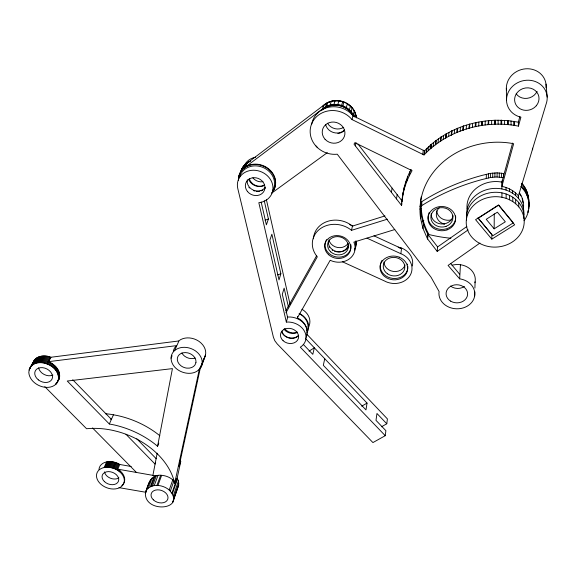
<?xml version="1.0" encoding="UTF-8"?>
<svg xmlns="http://www.w3.org/2000/svg" width="576" height="576" viewBox="0 0 576 576"><rect width="100%" height="100%" fill="white"/><g stroke="black" fill="none" stroke-linecap="round" stroke-linejoin="round"><path stroke-width="0.86" d="M498.125 124.207L498.125 120.247L508.126 120.622L518.321 122.162L518.458 126.137C484.898 119.462 447.746 129.946 424.001 154.951L351.958 119.534A23.63 21.737 16.6 0 0 322.33 112.774A23.63 21.737 16.6 0 0 311.407 138.542A23.63 21.737 16.6 0 0 337.255 154.21L431.107 277.322L439.085 291.557A17.957 15.091 2.2 0 0 453.218 308.448L454.363 308.628A17.957 15.091 2.2 0 0 474.574 296.503A17.957 15.091 2.2 0 0 460.519 278.978L459.677 278.842L448.078 265.421L479.952 243.065M497.095 172.85L503.568 173.491L503.604 177.667L497.088 177.019L497.095 172.85L490.586 173.354L482.393 175.306A194.969 158.191 -2.4 0 0 421.726 201.701L421.222 205.949A75.542 66.168 -4.5 0 0 428.976 234.533A141.566 130.637 -7.8 0 0 450.9 238.248M494.165 228.838L486.23 219.298L497.383 212.184L505.31 221.803L494.165 228.838L494.258 213.797M494.87 124.222L494.892 120.269L498.125 120.247M421.222 205.949A196.193 158.753 -2.2 0 1 482.285 179.474L490.536 177.516L494.892 177.055L494.921 172.894M495.187 124.207L495.209 120.247M494.546 124.229L494.892 120.269M491.825 239.126L475.567 219.679L498.413 205.034L514.663 224.813L491.825 239.126L491.868 234.547L477.95 217.865M492.703 177.228L492.746 173.059M238.378 180.382C238.183 175.205 240.948 170.107 245.326 167.35L247.277 162.641L250.322 161.071L250.164 161.46M490.536 177.516L490.586 173.354M491.616 124.423L491.666 120.463L494.575 120.269M488.383 177.934L488.455 173.772M356.098 243.482L356.076 244.519L355.99 240.97L356.098 243.482L356.184 243.05M488.369 124.639L488.441 120.679L491.666 120.463M488.686 124.596L488.75 120.643M486.274 178.481L486.353 174.312M488.052 124.654L488.441 120.679M485.143 125.028L485.23 121.068L488.124 120.701M528.948 206.921C529.315 198.49 527.846 189.454 521.64 183.226L521.791 187.452C530.366 196.193 531.36 210.917 524.016 220.716M58.457 378.526C59.594 363.377 30.715 354.953 28.8 372.427C29.354 380.174 36.691 385.79 43.906 387.108C47.405 387.734 51.214 387.41 54.266 385.481C57.866 383.652 57.989 379.368 59.659 376.279C59.911 369.497 54.259 363.982 48.312 361.692L176.609 345.629A15.862 12.506 20.6 0 0 173.304 351.252M481.601 125.474L481.723 121.522L485.23 121.068M481.918 125.431L482.033 121.478M482.227 125.374L482.342 121.421M474.646 296.143L474.79 291.658M474.905 288.072L475.106 281.794M478.728 126.014L478.865 122.054L481.723 121.522M475.848 126.54L476.006 122.58L478.865 122.054M475.236 126.67L475.394 122.71L476.006 122.58M475.546 126.612L475.704 122.652M472.406 127.382L472.586 123.422L475.394 122.71M469.274 128.167L469.476 124.2L472.586 123.422M469.577 128.074L469.778 124.106M145.39 493.38C144.9 513.806 187.61 509.89 169.056 489.881A14.537 10.44 18.7 0 0 158.774 485.525C153.317 484.74 146.146 487.159 145.39 493.38C148.162 483.934 150.782 473.494 162.475 475.409A14.378 10.404 18.7 0 1 172.649 479.729L175.486 482.904L176.35 478.519M468.972 128.239L469.476 124.2M459.677 278.842L460.433 264.73M466.207 129.11L466.43 125.15L469.174 124.279M402.494 196.661C404.114 187.51 407.419 178.697 412.078 170.662L354.866 142.69L354.017 144.158L401.566 205.459C402.358 192.982 405.036 180.403 411.127 169.38M403.135 192.42L402.206 201.182L357.955 144.007M463.442 129.967L463.68 126L466.43 125.15M462.852 130.176L463.097 126.209L463.68 126M463.147 130.082L463.392 126.115M460.159 131.206L460.426 127.238L463.097 126.209M457.466 132.221L457.747 128.246L460.426 127.238M456.898 132.458L457.178 128.484L457.747 128.246M457.186 132.35L457.466 128.376M454.291 133.646L454.594 129.665L457.178 128.484M451.418 134.957L451.742 130.975L454.594 129.665M451.685 134.813L452.009 130.831M451.138 135.086L451.742 130.975M448.632 136.418L448.978 132.43L451.462 131.098M468.108 229.932L437.206 251.41L437.602 246.917L428.098 234.634L425.938 230.429L422.928 222.451L421.099 214.114A75.643 66.254 -4.4 0 1 421.178 196.992M445.594 138.038L445.961 134.035L448.978 132.43M445.867 137.894L446.227 133.898M446.126 137.736L446.486 133.74M356.162 244.087L355.558 247.565L355.651 247.133L354.463 249.991M443.203 139.507L443.585 135.504L445.961 134.035M528.746 202.601L528.761 208.814M440.302 141.293L440.698 137.282L443.585 135.504M440.561 141.134L440.957 137.124M440.806 140.962L441.202 136.951M438.026 142.898L438.444 138.881L440.698 137.282M437.206 251.41L427.414 238.694L427.874 234.259M427.637 239.069L428.098 234.634M435.751 144.482L436.176 140.465L438.444 138.881M435.269 144.842L435.708 140.818L436.176 140.465M435.514 144.67L435.946 140.645M57.283 381.737L58.954 379.231L59.659 376.279M433.13 146.57L433.577 142.538L435.708 140.818M427.414 238.694L422.993 228.499L423.49 224.114M430.531 148.666L430.999 144.626L433.577 142.538M430.762 148.478L431.23 144.439M430.985 148.284L431.446 144.245M428.53 150.509L429.012 146.462L430.999 144.626M422.993 228.499L420.588 218.455L421.099 214.114M426.103 152.741L426.6 148.687L429.012 146.462M426.319 152.539L426.809 148.486M426.521 152.33L427.01 148.277M172.894 501.955L178.704 485.129L178.474 480.938L177.149 478.138L180.742 461.542L180.058 460.152M424.001 154.951L424.505 150.883L426.6 148.687M424.253 154.685L424.757 150.624M422.77 154.346L423.288 150.286M385.243 435.694L300.326 347.206A16.682 13.608 15 0 0 304.394 331.092A16.682 13.608 15 0 0 286.337 322.078L258.826 202.694A18.122 15.926 23.1 0 0 272.578 184.608A18.122 15.926 23.1 0 0 251.374 170.359A18.122 15.926 23.1 0 0 237.787 188.561L273.406 337.219L274.802 340.718L277.186 343.886L372.924 442.577L385.243 435.694L385.891 430.697L375.991 420.35L376.963 413.489L386.784 423.778L381.456 426.787M386.784 423.778L387.41 418.91L306.727 334.109M342.295 261.713L384.811 281.117A17.158 14.688 7.2 0 0 388.03 282.47A18.187 15.574 7.2 0 0 410.126 275.364A18.187 15.574 7.2 0 0 403.999 255.283A17.179 14.717 7.2 0 0 400.838 253.714L401.63 248.105L400.493 247.766A17.964 15.43 7.1 0 0 398.203 247.162M409.378 175.666L409.975 171.511M407.066 180.792L407.678 176.616M405.144 186.012L405.77 181.814M401.774 202.046L402.408 197.784M401.566 205.459L401.825 203.753M403.625 191.311L404.251 187.092M305.482 338.544L367.042 403.099L365.983 409.903L323.316 365.321L324.742 358.74M396.49 198.922L397.166 194.674M391.392 192.341L392.098 188.129M157.586 446.263L172.433 368.611L67.248 381.031L109.325 423.994L113.587 424.814A75.895 54.23 20.9 0 1 154.872 444.038L157.586 446.263L158.789 443.124M121.81 485.582A14.371 10.303 20.9 0 0 120.679 471.377L117.785 469.166L152.906 475.358L157.162 453.197M355.234 248.544L355.327 248.112M356.033 242.438L356.126 242.014M44.806 386.662L86.587 428.738A68.659 49.054 20.9 0 1 113.119 430.452L117.598 431.561A68.659 49.054 20.9 0 1 153.763 450.562L156.974 453.492A68.659 49.054 20.9 0 1 174.665 483.329L199.462 368.784M200.563 366.89L179.078 466.279L180.742 461.542M285.941 312.804L317.318 256.817A23.81 20.599 12.9 0 1 319.702 229.147A23.81 20.599 12.9 0 1 351.518 230.335L352.447 226.087L384.97 215.921M149.213 483.25L150.674 479.462M355.334 145.85L356.105 142.668M244.519 165.139L323.698 105.242C333.49 96.574 350.77 100.966 355.356 113.184L354.391 116.942C349.754 104.659 332.381 100.238 322.517 108.943L243.684 168.3M352.058 119.664L352.958 115.675A23.472 21.643 16.7 0 0 328.774 107.237A23.472 21.643 16.7 0 0 311.71 124.171M353.333 114.703L354.305 110.959M351.18 111.622L352.174 107.892M306.648 328.63A16.567 13.558 15.1 0 0 297.907 318.125L297.346 317.858L297.742 316.346M32.846 363.456C34.711 355.745 44.683 354.485 50.933 357.329L47.218 363.974M205.279 355.824L205.488 355.039A15.768 12.47 20.7 0 0 199.433 341.683L198.598 341.1A15.768 12.47 20.7 0 0 179.1 340.618L174.578 350.604A15.955 12.542 20.6 0 0 171.072 357.89C170.971 372.37 194.753 379.735 201.485 366.17L205.279 355.824L204.271 358.049M349.416 109.793L350.424 106.07M518.321 122.162L519.862 116.496M518.458 126.137L520.906 117.187L520.178 117.014A20.491 18.626 -16.5 0 1 511.531 112.054L510.696 111.139A20.491 18.626 -16.5 0 1 506.678 97.546L506.894 96.329A20.491 18.626 -16.5 0 1 514.454 84.708L515.542 83.938A20.491 18.626 -16.5 0 1 539.374 83.599A20.491 18.626 -16.5 0 1 546.005 104.4L518.443 195.84L518.53 198.454L519.098 199.145A28.649 24.998 -4 0 1 523.814 214.733M518.53 198.454C514.31 193.45 508.291 190.217 501.905 188.964L501.869 182.124L512.611 143.057M286.337 322.078L287.734 317.038A16.574 13.558 15 0 1 303.66 323.194A16.574 13.558 15 0 1 306 337.428M346.342 107.474L347.364 103.766M342.864 105.754L343.915 102.053M341.64 105.322L342.698 101.628M337.838 104.494L338.918 100.807M333.972 104.371L335.081 100.685M280.865 273.78L279 279.922L269.885 240.142L271.872 234.209L280.865 273.78L277.625 274.903M330.192 104.969L331.322 101.282M240.89 171.281L243.245 166.414L247.277 162.641M326.642 106.25L327.802 102.564M325.541 106.826L326.7 103.133M322.517 108.943L323.698 105.242M173.686 498.046L178.855 483.07M172.505 502.639L178.704 485.129M264.254 200.722L268.416 219.017L266.386 224.856L261.166 202.075M173.29 495.9L178.474 480.938M174.701 483.559L176.386 478.75M171.936 493.078L177.149 478.138M172.361 493.769L177.566 478.822M170.352 491.098L173.923 480.931M169.207 490.01L172.793 479.858M201.485 366.17L201.974 364.608A15.955 12.542 20.6 0 0 195.818 351.158L194.969 350.568A15.955 12.542 20.6 0 0 175.255 350.057L174.83 350.431M199.195 369.59L199.778 367.992M156.917 485.402L160.639 475.294M199.764 368.978L200.945 365.782M200.282 368.323L203.81 358.733M200.743 367.639L205.488 355.039M157.939 485.453L161.647 475.33M154.231 485.582L157.982 475.474M151.243 486.374L155.016 476.266M152.489 486.043L156.262 475.934L152.906 475.358M150.271 486.792L154.058 476.683M145.858 491.386L149.681 481.262M148.349 488.023L152.15 477.914M155.664 462.521L155.074 464.09L125.935 434.254M171.072 358.222L172.094 355.723M119.686 471.78L120.01 470.779M247.111 163.03L248.242 162.05M131.242 466.502L119.743 464.479C115.862 462.118 111.103 461.002 106.603 461.909L104.177 467.525A14.386 10.303 20.9 0 0 98.129 481.018A14.386 10.303 20.9 0 0 117.346 488.542L118.116 488.311A14.386 10.303 20.9 0 0 120.29 472.32L118.166 470.621L118.562 469.678M246.355 163.282L244.418 168.026M118.915 471.154L119.304 470.21M242.705 169.466L244.678 164.75M118.166 470.621L117.389 470.117L119.743 464.479M243.518 168.696L245.484 163.987M117.389 470.117L115.74 469.21L118.109 463.579M239.22 174.989L242.086 168.257M238.896 176.033L242.633 167.314M238.651 177.098L240.646 172.346M241.265 171.137L243.245 166.414M238.478 178.178L239.479 175.802M116.582 469.642L118.937 464.011M241.956 170.28L243.929 165.557M104.177 467.525L109.454 467.338L114.005 468.461L116.381 462.83M115.74 469.21L114.883 468.814L117.252 463.183M112.205 467.878L114.588 462.254M113.112 468.144L115.488 462.521M113.242 468.187L115.618 462.564M111.29 467.647L113.681 462.024M109.454 467.338L111.859 461.714M110.369 467.467L112.766 461.851M107.633 467.208L110.045 461.592M108.54 467.251L110.945 461.628M105.862 467.273L108.288 461.657M106.74 467.215L109.159 461.599M105.005 467.374L107.438 461.758M109.325 423.994L113.458 414.792M56.578 383.422L57.787 381.161M58.018 380.779L59.22 378.526M57.024 382.81L58.99 379.13M58.435 376.942L59.638 374.695M58.478 377.741L59.681 375.494M55.44 384.602L56.333 383.026M58.37 379.296L59.58 377.042M56.081 383.998L56.88 382.486M58.226 380.052L59.429 377.798M57.924 374.508L59.134 372.262M58.154 375.322L59.364 373.075M58.327 376.135L59.537 373.889M57.276 372.888L58.486 370.649M57.629 373.694L58.846 371.455M56.39 371.304L57.607 369.065M56.858 372.089L58.075 369.85M55.282 369.785L56.506 367.546M55.865 370.534L57.082 368.294M54.655 369.05L55.879 366.818M53.251 367.675L54.482 365.436M53.978 368.352L55.202 366.113M51.689 366.422L52.92 364.19M52.488 367.027L53.719 364.795M50.846 365.846L52.085 363.614M49.082 364.824L50.321 362.592M49.975 365.314L51.214 363.082M48.161 364.378L49.399 362.146M46.26 363.622L49.99 356.983M47.066 363.924L50.782 357.271L178.682 340.985M285.919 310.601L316.678 255.629M45.288 363.319L49.025 356.681M43.337 362.866L47.088 356.227M44.316 363.067L48.06 356.429M41.386 362.628L45.151 355.99M42.358 362.722L46.116 356.083M40.428 362.585L44.201 355.954M38.549 362.664L42.336 356.033M39.478 362.599L43.258 355.968M297.346 317.858L330.178 260.266L330.653 260.489A17.51 15.134 12.7 0 0 349.654 258.703A17.51 15.134 12.7 0 0 354.024 242.518L353.844 242.129L394.812 229.543M35.914 363.182L39.715 356.551M36.763 362.959L40.565 356.328M37.642 362.786L41.436 356.155M33.574 364.162L37.397 357.53M34.315 363.787L38.131 357.156M35.093 363.456L38.909 356.832M29.462 368.662L34.43 360.058M29.203 369.374L34.92 359.467M29.009 370.109L30.29 367.891M31.14 366.415L35.467 358.92M32.227 365.047L36.058 358.416M32.882 364.579L36.706 357.948M327.29 152.669L271.735 193.097A18.893 16.646 23.2 0 0 269.885 170.482A18.893 16.646 23.2 0 0 245.326 167.35M437.602 246.917L466.848 226.526M309.017 351.151L314.33 347.818L312.811 354.341L303.286 344.39M513.36 222.854L492.826 235.75L478.217 218.246L498.758 205.085L512.798 222.17M361.721 406.188L367.042 403.099M248.083 162.439L249.106 161.921M265.097 220.234L268.416 219.017M419.803 206.251L421.445 205.733M351.518 230.335L387.396 219.175M419.861 209.066L421.567 208.541M422.122 221.155L423.828 220.63M494.892 177.055L497.088 177.019M459.605 274.183L450.706 263.542M118.958 487.634L146.052 492.307M501.869 182.124L500.587 181.894A28.346 24.818 -4.3 0 0 467.057 208.987M501.905 188.964L500.609 188.726A28.649 24.998 -4 0 0 466.726 215.978M523.973 218.758A28.822 25.099 -3.8 0 0 519.228 203.105C514.678 197.345 507.823 193.759 500.623 192.636A28.822 25.099 -3.8 0 0 466.531 219.982M501.955 197.28L500.638 197.042A29.023 25.207 -3.6 0 0 470.412 209.203A29.023 25.207 -3.6 0 0 472.464 237.881C477.418 243.151 484.387 246.254 491.537 246.967A29.023 25.207 -3.6 0 0 519.862 234.828A29.023 25.207 -3.6 0 0 519.372 207.569C515.059 202.14 508.723 198.59 501.955 197.28L501.926 192.874M110.678 419.227L111.406 419.364L72.72 379.742M518.443 195.84C514.246 190.85 508.255 187.625 501.89 186.379L513.648 143.726C481.219 137.354 444.521 151.128 427.918 180.396A76.147 66.55 -4.2 0 0 421.481 196.97L420.667 201.262A76.147 66.55 -4.2 0 0 420.588 218.455M114.005 468.461L114.883 468.814M349.582 224.582L352.829 226.08M373.946 235.807L401.566 248.53L400.428 248.191A17.978 15.437 7.1 0 0 399.298 247.86M366.977 238.14L400.838 253.714M353.066 115.812L424.505 150.883M159.84 435.773L158.501 434.671A75.118 54.058 20.9 0 0 117.677 415.606L112.738 414.648A75.118 54.058 20.9 0 0 105.336 413.705M520.848 186.494L521.791 187.452M92.534 427.939L136.454 472.457M136.8 438.775L156.226 458.741M316.037 145.958L317.606 147.744M355.356 113.184L356.508 117.886M287.611 317.491L282.305 294.336L284.126 288.115L288.396 306.893M266.328 199.354L290.016 304.078M546.019 84.132L547.178 97.092M532.562 148.162L532.656 149.803M528.689 198.814L528.991 205.013M528.451 196.934L528.653 201.226M528.07 195.07L528.271 199.354M527.551 193.234L527.746 197.503M527.89 210.823L527.969 212.558M526.889 191.426L527.083 195.696M526.097 189.67L526.284 193.932M525.168 187.963L525.355 192.218M524.117 186.314L524.29 190.562M522.936 184.738L523.102 188.971M518.652 202.414L518.796 206.87M514.519 121.392L514.634 125.366M514.138 121.349L514.246 125.323M513.9 121.298L514.008 125.273M515.426 192.766L515.498 195.365M515.606 199.31L515.722 203.753M511.013 120.974L511.099 124.942M512.582 190.634L512.647 193.234M512.734 197.165L512.834 201.6M509.436 188.856L509.479 191.448M509.551 195.379L509.63 199.793M508.126 120.622L508.19 124.589M507.809 120.607L507.874 124.567M507.499 120.571L507.564 124.531M506.347 88.25L506.513 99.986M506.038 187.466L506.066 190.051M506.117 193.968L506.167 198.382M504.583 120.413L504.626 124.38M502.265 180.691L502.286 184.939M501.674 120.24L501.696 124.2M501.358 120.24L501.379 124.2M501.43 173.153L501.451 177.322M501.041 120.226L501.062 124.186M499.27 172.937L499.277 177.106M98.964 469.483A14.299 10.282 20.9 0 1 106.603 461.909M195.127 358.034A9.461 7.481 20.7 0 1 184.91 356.371L184.435 356.004A9.461 7.481 20.7 0 1 181.901 352.915M52.884 375.055A9.245 6.898 26.3 0 1 38.628 367.841M118.915 477.864A8.582 6.17 20.9 0 1 110.239 478.138A8.582 6.17 20.9 0 1 104.53 471.852M453.038 215.726A10.987 9.67 1.4 0 1 446.306 223.308L445.637 223.524A10.987 9.67 1.4 0 1 431.186 213.667M421.855 205.106A75.046 65.873 -4.8 0 1 421.726 201.701M519.214 193.097A27.367 23.962 -4.4 0 1 520.906 195.862M522.158 198.806A27.367 23.962 -4.4 0 1 522.612 200.326M523.31 205.877A27.403 23.983 -4.4 0 1 523.296 207.454M522.641 201.19A27.403 23.983 -4.4 0 1 522.986 202.738M455.609 215.914A13.802 12.125 1.5 0 1 447.113 228.578L446.27 228.845A13.802 12.125 1.5 0 1 432.468 226.102A13.802 12.125 1.5 0 1 428.558 214.15M428.818 213.394A13.802 12.125 1.5 0 1 429.134 212.645M519.862 193.594A28.346 24.818 -4.3 0 1 523.346 209.311M344.405 130.241A11.232 10.39 16.7 0 1 333.338 132.487A11.232 10.39 16.7 0 1 325.548 124.344M326.743 107.446A18.533 17.15 16.7 0 1 327.794 106.92M328.882 106.459A18.533 17.15 16.7 0 1 330.005 106.07M331.157 105.754A18.533 17.15 16.7 0 1 332.33 105.502M333.526 105.336A18.533 17.15 16.7 0 1 337.162 105.264M338.378 105.394A18.533 17.15 16.7 0 1 352.253 114.178M352.85 115.193A18.533 17.15 16.7 0 1 353.369 116.244M546.084 87.761A20.059 18.317 -17.9 0 0 536.335 70.819A20.059 18.317 -17.9 0 0 515.182 72.439L514.116 73.202A20.059 18.317 -17.9 0 0 506.722 84.65L506.513 85.838A20.059 18.317 -17.9 0 0 506.52 90.655M537.106 91.332A12.038 10.987 -17.9 0 1 527.105 98.345A12.038 10.987 -17.9 0 1 516.161 93.823M474.898 282.751A17.611 14.918 1.8 0 0 461.261 264.859L460.116 264.679A17.611 14.918 1.8 0 0 452.088 265.241M464.443 286.438A10.57 8.95 1.8 0 1 450.569 286.085M355.802 241.15A17.402 15.084 12.6 0 1 355.262 248.004M354.895 248.926A17.402 15.084 12.6 0 1 354.456 249.811M306.806 329.53A16.567 13.558 15.1 0 1 306.914 331.337M306.864 332.23A16.567 13.558 15.1 0 1 306.742 333.115M299.102 313.589A16.466 13.522 15.1 0 1 307.102 331.056M313.481 238.752A23.659 20.52 12.8 0 1 327.658 221.335A23.659 20.52 12.8 0 1 352.447 226.087M451.591 219.809A11.383 10.03 0.6 0 1 436.723 210.83M444.672 224.208A11.455 10.073 0.8 0 1 439.186 207.806M298.606 335.448A9.965 8.158 15 0 1 282.636 333.734M282.29 333.252A9.965 8.158 15 0 1 281.981 332.755M297.468 332.489A9.907 8.136 15 0 1 283.91 329.162M348.761 245.52A10.44 9.05 12.6 0 1 336.859 251.597A10.44 9.05 12.6 0 1 328.385 241.2M350.906 244.793A13.111 11.34 12.7 0 1 336.974 257.04A13.111 11.34 12.7 0 1 325.57 241.646M325.85 240.955A13.111 11.34 12.7 0 1 326.57 239.638M348.192 243.194A10.361 9 12.7 0 1 337.594 247.5A10.361 9 12.7 0 1 328.903 239.81M407.822 266.393A13.831 11.851 7.2 0 1 392.681 278.402A13.831 11.851 7.2 0 1 380.686 263.182M380.945 262.447A13.831 11.851 7.2 0 1 381.254 261.727M381.622 261.029A13.831 11.851 7.2 0 1 382.046 260.352M407.398 264.074A13.831 11.851 7.2 0 1 407.599 264.845M401.63 248.105A17.042 14.645 7 0 1 404.762 249.66A18.043 15.502 7.1 0 1 412.322 265.968M348.343 244.138A10.426 9.036 12.7 0 1 335.916 251.669M335.261 251.489A10.426 9.036 12.7 0 1 334.62 251.28M332.784 250.445A10.426 9.036 12.7 0 1 332.215 250.099M329.378 247.435A10.426 9.036 12.7 0 1 329.018 246.91M405.007 265.082A10.742 9.223 7.1 0 1 393.257 271.418A10.742 9.223 7.1 0 1 383.954 261.994M265.234 188.201A10.8 9.511 23.2 0 1 264.334 189.086M262.742 190.166A10.8 9.511 23.2 0 1 262.159 190.454M261.554 190.706A10.8 9.511 23.2 0 1 260.928 190.922M259.625 191.232A10.8 9.511 23.2 0 1 256.212 191.29M254.837 191.03A10.8 9.511 23.2 0 1 253.498 190.613M249.386 188.014A10.8 9.511 23.2 0 1 248.911 187.524M264.55 185.328A10.714 9.468 23.3 0 1 262.102 186.257M261.454 186.394A10.714 9.468 23.3 0 1 251.798 183.665M251.294 183.197A10.714 9.468 23.3 0 1 248.71 179.323M322.999 106.236A19.274 17.87 16.8 0 1 323.87 105.422M324.806 104.666A19.274 17.87 16.8 0 1 326.837 103.342M327.924 102.78A19.274 17.87 16.8 0 1 330.206 101.858M331.402 101.513A19.274 17.87 16.8 0 1 332.618 101.239M333.857 101.045A19.274 17.87 16.8 0 1 338.897 101.038M340.157 101.232A19.274 17.87 16.8 0 1 341.395 101.506M342.626 101.851A19.274 17.87 16.8 0 1 343.822 102.276M348.293 104.666A19.274 17.87 16.8 0 1 350.251 106.236M351.144 107.114A19.274 17.87 16.8 0 1 351.979 108.036M353.455 110.016A19.274 17.87 16.8 0 1 354.082 111.067M354.643 112.147A19.274 17.87 16.8 0 1 355.529 114.401M355.853 115.553A19.274 17.87 16.8 0 1 356.098 116.719M245.484 166.954A18.886 16.646 23.2 0 1 269.597 169.668A18.886 16.646 23.2 0 1 272.578 191.765M322.301 106.74A19.26 17.856 16.8 0 1 342.72 101.484A19.26 17.856 16.8 0 1 356.357 117.518M321.998 110.11A19.152 17.719 16.8 0 1 353.441 115.992M322.747 109.678A19.166 17.726 16.8 0 1 352.786 115.294M344.621 130.104A11.239 10.397 16.8 0 1 337.846 133.524M343.75 127.289A11.153 10.339 16.8 0 1 327.55 123.228M299.693 313.668A16.459 13.514 15 0 1 307.368 331.906M239.479 177.811A17.993 15.854 23.2 0 1 262.346 167.177A17.993 15.854 23.2 0 1 272.786 190.469M298.685 335.311A9.115 7.459 15 0 1 289.123 338.076A9.115 7.459 15 0 1 281.981 331.07M264.665 184.817A9.821 8.676 23.3 0 1 249.293 178.459M301.925 309.247A16.351 13.464 15 0 1 308.599 326.909M265.334 187.243A9.9 8.719 23.2 0 1 253.57 190.231A9.9 8.719 23.2 0 1 247.298 179.791M297.302 332.042A9.05 7.43 15 0 1 284.63 328.457M244.634 164.887A17.734 15.71 23.4 0 1 255.643 157.183M262.966 181.714A9.756 8.64 23.4 0 1 252.878 177.883M195.919 362.448L195.833 362.938A9.576 7.524 20.6 0 1 186.876 368.129L186.271 368.042A9.576 7.524 20.6 0 1 181.159 365.918L180.677 365.551A9.576 7.524 20.6 0 1 178.006 356.278A9.576 7.524 20.6 0 1 187.582 352.85L188.194 352.994A9.576 7.524 20.6 0 1 193.068 355.651L193.5 356.069A9.576 7.524 20.6 0 1 195.919 362.448M536.285 105.746L535.766 106.322A12.29 11.174 -16.5 0 1 516.73 105.926A12.29 11.174 -16.5 0 1 522.353 88.841L523.109 88.553A12.29 11.174 -16.5 0 1 536.904 92.275A12.29 11.174 -16.5 0 1 536.285 105.746M446.069 226.346L445.392 226.562A11.038 9.698 1.5 0 1 431.23 219.766A11.038 9.698 1.5 0 1 439.74 207.814L440.453 207.713A11.038 9.698 1.5 0 1 452.57 214.92A11.038 9.698 1.5 0 1 446.069 226.346M447.012 229.889L446.162 230.162A13.831 12.139 1.6 0 1 428.436 221.645A13.831 12.139 1.6 0 1 439.085 206.69L439.978 206.561A13.831 12.139 1.6 0 1 455.162 215.582A13.831 12.139 1.6 0 1 447.012 229.889M399.161 257.148L398.304 256.838A13.86 11.866 7.2 0 0 381.442 262.274A13.86 11.866 7.2 0 0 386.179 277.589L386.942 278.021A13.86 11.866 7.2 0 0 406.246 273.622A13.86 11.866 7.2 0 0 399.161 257.148M38.426 379.915L37.966 379.534A9.324 6.919 26.2 0 1 40.327 367.682A9.324 6.919 26.2 0 1 52.466 377.654A9.324 6.919 26.2 0 1 38.426 379.915M325.094 139.298L324.677 138.823A11.434 10.519 16.6 0 1 331.675 122.112A11.434 10.519 16.6 0 1 344.318 136.548A11.434 10.519 16.6 0 1 325.159 139.37L325.094 139.298M104.371 481.543A8.633 6.185 20.9 0 0 118.433 481.32A8.633 6.185 20.9 0 0 108.396 471.614A8.633 6.185 20.9 0 0 104.371 481.543M153.338 499.838A8.719 6.264 18.7 0 0 167.666 499.478A8.719 6.264 18.7 0 0 157.55 489.83A8.719 6.264 18.7 0 0 153.338 499.838M450.662 301.14A10.778 9.05 2.2 0 0 467.582 294.718A10.778 9.05 2.2 0 0 452.311 285.538A10.778 9.05 2.2 0 0 450.662 301.14M328.586 254.693A13.133 11.354 12.7 0 0 350.359 250.538A13.133 11.354 12.7 0 0 334.181 235.829A13.133 11.354 12.7 0 0 328.586 254.693M330.732 251.885A10.49 9.072 12.7 0 0 348.106 248.544A10.49 9.072 12.7 0 0 335.174 236.808A10.49 9.072 12.7 0 0 330.732 251.885M387.41 273.766A10.807 9.259 7.2 0 0 404.712 268.279A10.807 9.259 7.2 0 0 389.966 257.933A10.807 9.259 7.2 0 0 387.41 273.766M247.435 191.455A9.965 8.755 23.1 0 0 264.226 190.728A9.965 8.755 23.1 0 0 253.778 177.674A9.965 8.755 23.1 0 0 247.435 191.455M283.082 340.69A9.173 7.481 15 0 0 298.289 338.688A9.173 7.481 15 0 0 287.258 328.406A9.173 7.481 15 0 0 283.082 340.69"/></g></svg>
